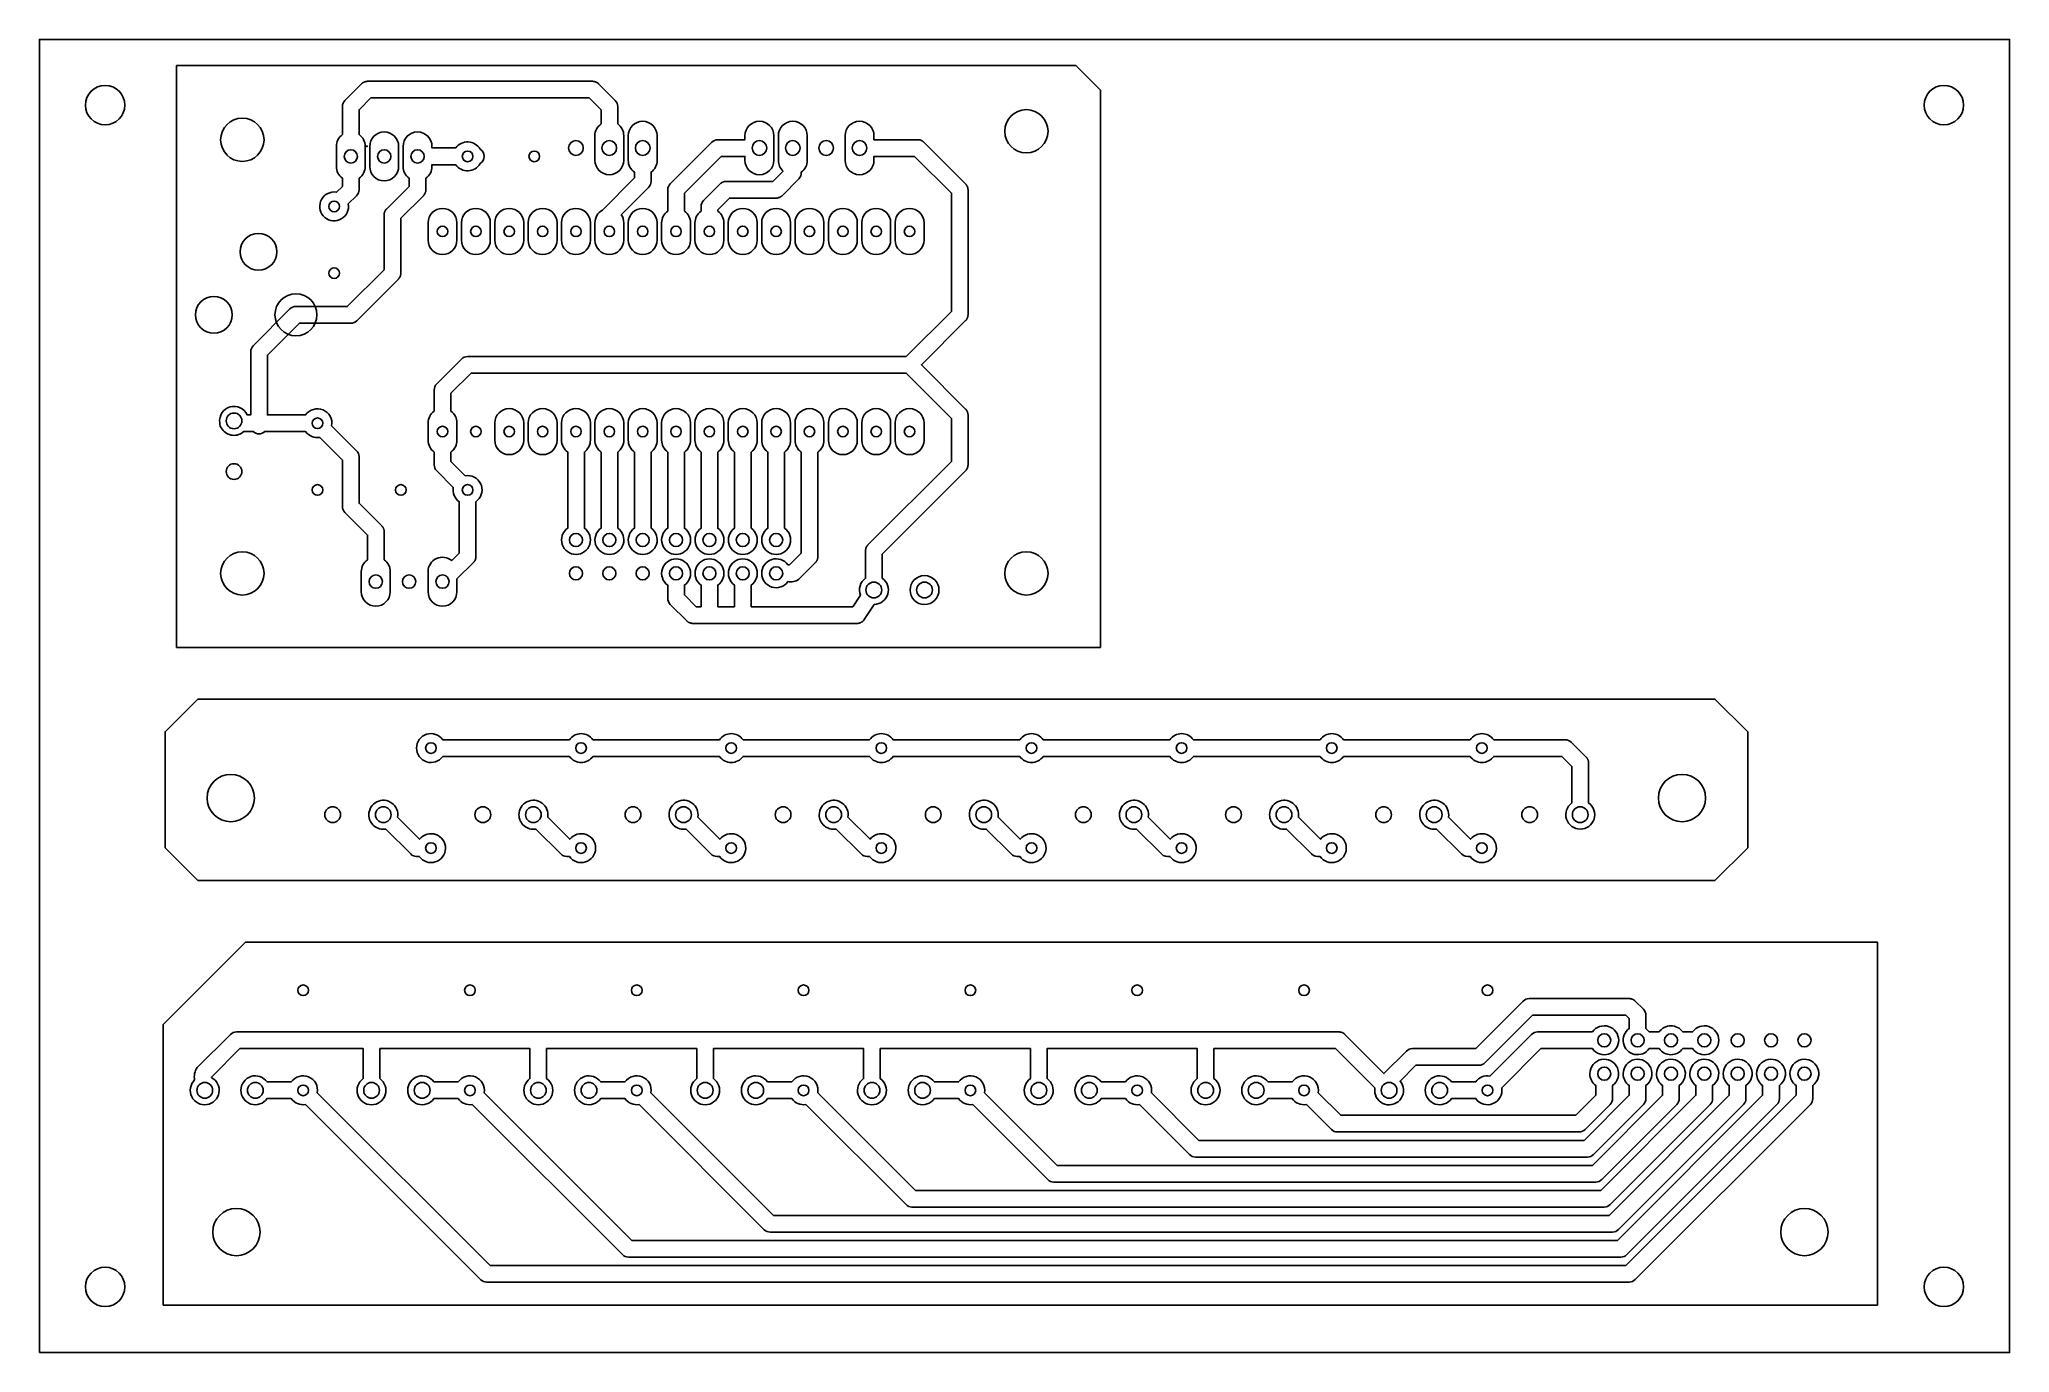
# Model space of a CAD drawing. Extents: x 0 to 150, y 0 to 100.
import ezdxf

# ---------------------------------------------------------------- set-up
doc = ezdxf.new("R2010")
doc.units = 0
for name, color, linetype in [('CUT', 30, 'CONTINUOUS'), ('DRILL_LASER', 132, 'CONTINUOUS'), ('DRILL_LDR', 132, 'CONTINUOUS'), ('DRILL_SHIELD', 4, 'CONTINUOUS'), ('EXTERNAL_BOARD', 7, 'CONTINUOUS'), ('MOUNT_HOLES', 1, 'CONTINUOUS'), ('ROUTES_LASER', 179, 'CONTINUOUS'), ('ROUTES_LDR', 7, 'CONTINUOUS'), ('ROUTES_SHIELD', 7, 'CONTINUOUS')]:
    doc.layers.add(name, color=color, linetype=linetype)

msp = doc.modelspace()

# ---------------------------------------------------------------- linework, layer by layer
at = {"layer": 'CUT'}
for points in [[(10.45, 98), (78.92, 98), (80.78, 96.14), (80.78, 53.7), (10.45, 53.7), (10.45, 98)], [(127.57, 35.95), (12.07, 35.95), (9.57, 38.45), (9.57, 47.28), (12.07, 49.77), (127.57, 49.77), (130.07, 47.28), (130.07, 38.45), (127.57, 35.95)], [(15.69, 31.25), (139.94, 31.25), (139.94, 3.62), (9.43, 3.62), (9.43, 24.99), (15.69, 31.25)]]:
    msp.add_lwpolyline(points, dxfattribs=at)
at = {"layer": 'DRILL_LASER', "extrusion": (0, 0, -1)}
for centre, radius in [((-29.81, 46.04), 0.406), ((-41.24, 46.04), 0.406), ((-52.67, 46.04), 0.406), ((-64.1, 46.04), 0.406), ((-75.53, 46.04), 0.406), ((-86.96, 46.04), 0.406), ((-98.39, 46.04), 0.406), ((-109.82, 46.04), 0.406), ((-22.33, 40.96), 0.6), ((-26.18, 40.96), 0.6), ((-33.76, 40.96), 0.6), ((-37.61, 40.96), 0.6), ((-45.19, 40.96), 0.6), ((-49.04, 40.96), 0.6), ((-56.62, 40.96), 0.6), ((-60.47, 40.96), 0.6), ((-68.05, 40.96), 0.6), ((-71.9, 40.96), 0.6), ((-79.48, 40.96), 0.6), ((-83.33, 40.96), 0.6), ((-90.91, 40.96), 0.6), ((-94.76, 40.96), 0.6), ((-102.34, 40.96), 0.6), ((-106.19, 40.96), 0.6), ((-113.46, 40.96), 0.6), ((-117.31, 40.96), 0.6), ((-29.81, 38.42), 0.406), ((-41.24, 38.42), 0.406), ((-52.67, 38.42), 0.406), ((-64.1, 38.42), 0.406), ((-75.53, 38.42), 0.406), ((-86.96, 38.42), 0.406), ((-98.39, 38.42), 0.406), ((-109.82, 38.42), 0.406)]:
    msp.add_circle(centre, radius, dxfattribs=at)
at = {"layer": 'DRILL_LDR', "extrusion": (0, 0, -1)}
for centre, radius in [((-20.08, 27.59), 0.406), ((-32.78, 27.59), 0.406), ((-45.48, 27.59), 0.406), ((-58.18, 27.59), 0.406), ((-70.88, 27.59), 0.406), ((-83.58, 27.59), 0.406), ((-96.28, 27.59), 0.406), ((-110.25, 27.59), 0.406), ((-119.14, 23.78), 0.5), ((-121.68, 23.78), 0.5), ((-124.22, 23.78), 0.5), ((-126.76, 23.78), 0.5), ((-129.3, 23.78), 0.5), ((-131.84, 23.78), 0.5), ((-134.38, 23.78), 0.5), ((-119.14, 21.24), 0.5), ((-121.68, 21.24), 0.5), ((-124.22, 21.24), 0.5), ((-126.76, 21.24), 0.5), ((-129.3, 21.24), 0.5), ((-131.84, 21.24), 0.5), ((-134.38, 21.24), 0.5), ((-12.59, 19.97), 0.6), ((-16.44, 19.97), 0.6), ((-20.08, 19.97), 0.406), ((-25.29, 19.97), 0.6), ((-29.14, 19.97), 0.6), ((-32.78, 19.97), 0.406), ((-37.99, 19.97), 0.6), ((-41.84, 19.97), 0.6), ((-45.48, 19.97), 0.406), ((-50.69, 19.97), 0.6), ((-54.54, 19.97), 0.6), ((-58.18, 19.97), 0.406), ((-63.39, 19.97), 0.6), ((-67.24, 19.97), 0.6), ((-70.88, 19.97), 0.406), ((-76.09, 19.97), 0.6), ((-79.94, 19.97), 0.6), ((-83.58, 19.97), 0.406), ((-88.79, 19.97), 0.6), ((-92.64, 19.97), 0.6), ((-96.28, 19.97), 0.406), ((-102.76, 19.97), 0.6), ((-106.61, 19.97), 0.6), ((-110.25, 19.97), 0.406)]:
    msp.add_circle(centre, radius, dxfattribs=at)
at = {"layer": 'DRILL_SHIELD', "extrusion": (0, 0, -1)}
for centre, radius in [((-23.71, 91.09), 0.508), ((-26.25, 91.09), 0.508), ((-28.79, 91.09), 0.508), ((-40.85, 91.73), 0.559), ((-43.39, 91.73), 0.559), ((-45.93, 91.73), 0.559), ((-54.82, 91.73), 0.559), ((-57.36, 91.73), 0.559), ((-59.9, 91.73), 0.559), ((-62.44, 91.73), 0.559), ((-32.6, 91.09), 0.406), ((-37.68, 91.09), 0.406), ((-22.44, 87.28), 0.406), ((-30.69, 85.38), 0.4), ((-33.23, 85.38), 0.4), ((-35.77, 85.38), 0.4), ((-38.31, 85.38), 0.4), ((-40.85, 85.38), 0.4), ((-43.39, 85.38), 0.4), ((-45.93, 85.38), 0.4), ((-48.47, 85.38), 0.4), ((-51.01, 85.38), 0.4), ((-53.55, 85.38), 0.4), ((-56.09, 85.38), 0.4), ((-58.63, 85.38), 0.4), ((-61.17, 85.38), 0.4), ((-63.71, 85.38), 0.4), ((-66.25, 85.38), 0.4), ((-16.68, 83.83), 1.4), ((-22.44, 82.2), 0.406), ((-13.28, 79.03), 1.4), ((-19.53, 79.03), 1.6), ((-14.82, 70.95), 0.6), ((-21.17, 70.77), 0.406), ((-30.69, 70.14), 0.4), ((-33.23, 70.14), 0.4), ((-35.77, 70.14), 0.4), ((-38.31, 70.14), 0.4), ((-40.85, 70.14), 0.4), ((-43.39, 70.14), 0.4), ((-45.93, 70.14), 0.4), ((-48.47, 70.14), 0.4), ((-51.01, 70.14), 0.4), ((-53.55, 70.14), 0.4), ((-56.09, 70.14), 0.4), ((-58.63, 70.14), 0.4), ((-61.17, 70.14), 0.4), ((-63.71, 70.14), 0.4), ((-66.25, 70.14), 0.4), ((-14.82, 67.09), 0.6), ((-21.17, 65.69), 0.406), ((-27.52, 65.69), 0.406), ((-32.6, 65.69), 0.406), ((-40.85, 61.88), 0.5), ((-43.39, 61.88), 0.5), ((-45.93, 61.88), 0.5), ((-48.47, 61.88), 0.5), ((-51.01, 61.88), 0.5), ((-53.55, 61.88), 0.5), ((-56.09, 61.88), 0.5), ((-25.61, 58.71), 0.508), ((-28.15, 58.71), 0.508), ((-30.69, 58.71), 0.508), ((-40.85, 59.34), 0.5), ((-43.39, 59.34), 0.5), ((-45.93, 59.34), 0.5), ((-48.47, 59.34), 0.5), ((-51.01, 59.34), 0.5), ((-53.55, 59.34), 0.5), ((-56.09, 59.34), 0.5), ((-63.53, 58.07), 0.6), ((-67.39, 58.07), 0.6)]:
    msp.add_circle(centre, radius, dxfattribs=at)
at = {"layer": 'EXTERNAL_BOARD'}
msp.add_lwpolyline([(0, 0), (150, 0), (150, 100), (0, 100), (0, 0)], dxfattribs=at)
for centre in [(5, 95), (145, 95), (5, 5), (145, 5)]:
    msp.add_circle(centre, 1.5, dxfattribs=at)
at = {"layer": 'MOUNT_HOLES'}
for centre, radius in [((75.14, 93), 1.65), ((15.45, 92.36), 1.65), ((15.45, 59.34), 1.65), ((75.14, 59.34), 1.65), ((14.57, 42.23), 1.8), ((125.06, 42.23), 1.8), ((15, 9.18), 1.8), ((134.38, 9.18), 1.8)]:
    msp.add_circle(centre, radius, dxfattribs=at)
at = {"layer": 'ROUTES_LASER'}
for points in [[(28.71, 46.04, -0.731494), (30.71, 46.67), (40.35, 46.67, -0.517698), (42.14, 46.67), (51.78, 46.67, -0.517698), (53.57, 46.67), (63.21, 46.67, -0.517698), (65, 46.67), (74.64, 46.67, -0.517698), (76.43, 46.67), (86.07, 46.67, -0.517698), (87.86, 46.67), (97.5, 46.67, -0.517698), (99.29, 46.67), (108.93, 46.67, -0.517698), (110.72, 46.67), (116.17, 46.67, -0.200876), (116.63, 46.48), (117.76, 45.35), (117.77, 45.34), (117.78, 45.33), (117.79, 45.32), (117.8, 45.31), (117.81, 45.3), (117.82, 45.28), (117.83, 45.27), (117.84, 45.26), (117.84, 45.25), (117.85, 45.23), (117.86, 45.22), (117.87, 45.21), (117.88, 45.19), (117.88, 45.18), (117.89, 45.17), (117.9, 45.15), (117.9, 45.14), (117.91, 45.12), (117.91, 45.11), (117.92, 45.09), (117.92, 45.08), (117.93, 45.06), (117.93, 45.05), (117.93, 45.03), (117.94, 45.01), (117.94, 45), (117.94, 44.98), (117.94, 44.97), (117.95, 44.95), (117.95, 44.93), (117.95, 44.92), (117.95, 41.86, -3.146783), (116.68, 41.86), (116.68, 44.64), (115.91, 45.4), (110.72, 45.4, -0.517698), (108.93, 45.4), (99.29, 45.4, -0.517698), (97.5, 45.4), (87.86, 45.4, -0.517698), (86.07, 45.4), (76.43, 45.4, -0.517698), (74.64, 45.4), (65, 45.4, -0.517698), (63.21, 45.4), (53.57, 45.4, -0.517698), (51.78, 45.4), (42.14, 45.4, -0.517698), (40.35, 45.4), (30.71, 45.4, -0.731494), (28.71, 46.04)], [(25.08, 40.96, -1.088847), (27.27, 40.77), (28.95, 39.09, -3.028701), (28.92, 37.78), (28.72, 37.78, -0.198885), (28.27, 37.97), (26.37, 39.87, -0.464939), (25.08, 40.96)], [(36.51, 40.96, -1.088847), (38.7, 40.77), (40.38, 39.09, -3.028701), (40.35, 37.78), (40.15, 37.78, -0.198885), (39.7, 37.97), (37.8, 39.87, -0.464939), (36.51, 40.96)], [(47.94, 40.96, -1.088847), (50.13, 40.77), (51.81, 39.09, -3.028701), (51.78, 37.78), (51.58, 37.78, -0.198885), (51.13, 37.97), (49.23, 39.87, -0.464939), (47.94, 40.96)], [(59.37, 40.96, -1.088847), (61.56, 40.77), (63.24, 39.09, -3.028701), (63.21, 37.78), (63.01, 37.78, -0.198885), (62.56, 37.97), (60.66, 39.87, -0.464939), (59.37, 40.96)], [(70.8, 40.96, -1.088847), (72.99, 40.77), (74.67, 39.09, -3.028701), (74.64, 37.78), (74.44, 37.78, -0.198885), (73.99, 37.97), (72.09, 39.87, -0.464939), (70.8, 40.96)], [(82.23, 40.96, -1.088847), (84.42, 40.77), (86.1, 39.09, -3.028718), (86.07, 37.78, -0.235087), (85.42, 37.97), (83.52, 39.87, -0.464939), (82.23, 40.96)], [(93.66, 40.96, -1.088847), (95.85, 40.77), (97.53, 39.09, -3.028718), (97.5, 37.78, -0.235087), (96.85, 37.97), (94.95, 39.87, -0.464939), (93.66, 40.96)], [(105.09, 40.96, -1.088847), (107.28, 40.77), (108.96, 39.09, -3.028718), (108.93, 37.78, -0.235087), (108.28, 37.97), (106.38, 39.87, -0.464939), (105.09, 40.96)]]:
    msp.add_lwpolyline(points, format="xyb", dxfattribs=at)
at = {"layer": 'ROUTES_LDR'}
for points in [[(113.42, 26.96), (121.06, 26.96), (121.07, 26.96), (121.08, 26.96), (121.1, 26.96), (121.11, 26.95), (121.13, 26.95), (121.14, 26.95), (121.16, 26.95), (121.17, 26.94), (121.19, 26.94), (121.2, 26.94), (121.22, 26.93), (121.23, 26.93), (121.25, 26.92), (121.26, 26.92), (121.28, 26.91), (121.29, 26.91), (121.31, 26.9), (121.32, 26.89), (121.34, 26.89), (121.35, 26.88), (121.36, 26.87), (121.38, 26.86), (121.39, 26.85), (121.41, 26.84), (121.42, 26.83), (121.43, 26.82), (121.44, 26.81), (121.46, 26.8), (121.47, 26.79), (121.48, 26.78), (121.49, 26.77), (122.13, 26.14, -0.198903), (122.31, 25.69), (122.31, 24.68), (122.57, 24.42), (123.32, 24.42, -0.517698), (125.11, 24.42), (125.86, 24.42, -3.146782), (125.86, 23.15), (125.11, 23.15, -0.517698), (123.32, 23.15), (122.57, 23.15, -1.186299), (121.04, 24.68), (121.04, 25.43), (120.78, 25.69), (113.68, 25.69), (110.06, 22.07, -0.200876), (109.61, 21.88), (104.79, 21.88), (103.6, 20.68, -1.430495), (101.66, 19.97), (101.67, 20.16), (98.69, 23.15), (89.42, 23.15), (89.42, 20.87, -3.146782), (88.15, 20.87), (88.15, 23.15), (76.72, 23.15), (76.72, 20.87, -3.146782), (75.45, 20.87), (75.45, 23.15), (64.02, 23.15), (64.02, 20.87, -3.146782), (62.75, 20.87), (62.75, 23.15), (51.32, 23.15), (51.32, 20.87, -3.146782), (50.05, 20.87), (50.05, 23.15), (38.62, 23.15), (38.62, 20.87, -3.146782), (37.35, 20.87), (37.35, 23.15), (25.92, 23.15), (25.92, 20.87, -3.146782), (24.65, 20.87), (24.65, 23.15), (15.26, 23.15), (13.09, 20.98), (13.09, 20.95, -3.104269), (11.82, 20.76, -0.204789), (12.01, 21.7), (14.55, 24.23, -0.198903), (15, 24.42), (88.66, 24.42), (98.96, 24.42), (98.98, 24.42), (98.99, 24.42), (99.01, 24.42), (99.02, 24.41), (99.04, 24.41), (99.05, 24.41), (99.06, 24.41), (99.08, 24.4), (99.09, 24.4), (99.11, 24.4), (99.12, 24.39), (99.14, 24.39), (99.15, 24.38), (99.17, 24.38), (99.18, 24.37), (99.2, 24.37), (99.21, 24.36), (99.23, 24.35), (99.24, 24.35), (99.26, 24.34), (99.27, 24.33), (99.28, 24.32), (99.3, 24.31), (99.31, 24.3), (99.33, 24.29), (99.34, 24.28), (99.35, 24.27), (99.36, 24.26), (99.38, 24.25), (99.39, 24.24), (99.4, 24.23), (102.37, 21.25), (104.08, 22.96, -0.198903), (104.53, 23.15), (109.35, 23.15), (112.97, 26.77, -0.198903), (113.42, 26.96)], [(118.24, 24.42, -3.146782), (118.24, 23.15), (114.32, 23.15), (111.33, 20.16, -0.798884), (109.35, 19.34), (107.51, 19.34, -3.146782), (107.51, 20.61), (109.35, 20.61, -0.289029), (110.43, 21.06), (113.61, 24.23, -0.198903), (114.06, 24.42), (118.24, 24.42)], [(133.28, 21.24, -1.643758), (135.01, 20.34), (135.01, 19.34, -0.198903), (134.83, 18.89), (121.49, 5.56, -0.200876), (121.04, 5.37), (34.05, 5.37, -0.198903), (33.6, 5.55), (20.26, 18.89, -0.289029), (19.18, 19.34), (17.34, 19.34, -3.146782), (17.34, 20.61), (19.18, 20.61, -0.798884), (21.16, 19.79), (34.31, 6.64), (120.78, 6.64), (133.74, 19.6), (133.74, 20.34, -0.243501), (133.28, 21.24)], [(130.74, 21.24, -1.643758), (132.47, 20.34), (132.47, 19.34, -0.198903), (132.29, 18.89), (120.86, 7.46, -0.200876), (120.41, 7.27), (44.84, 7.27, -0.198903), (44.39, 7.46), (32.96, 18.89, -0.289029), (31.88, 19.34), (30.04, 19.34, -3.146782), (30.04, 20.61), (31.88, 20.61, -0.798884), (33.86, 19.79), (45.1, 8.54), (120.14, 8.54), (131.2, 19.6), (131.2, 20.34, -0.243501), (130.74, 21.24)], [(128.2, 21.24, -1.643758), (129.93, 20.34), (129.93, 19.34, -0.198903), (129.75, 18.89), (120.22, 9.37, -0.200876), (119.77, 9.18), (55.64, 9.18, -0.198903), (55.19, 9.36), (45.66, 18.89, -0.289029), (44.58, 19.34), (42.74, 19.34, -3.146782), (42.74, 20.61), (44.58, 20.61, -0.798884), (46.56, 19.79), (55.9, 10.45), (119.51, 10.45), (128.66, 19.6), (128.66, 20.34, -0.243501), (128.2, 21.24)], [(125.66, 21.24, -1.643758), (127.39, 20.34), (127.39, 19.34, -0.198903), (127.21, 18.89), (119.59, 11.27, -0.200876), (119.14, 11.08), (66.43, 11.08, -0.198903), (65.98, 11.27), (58.36, 18.89, -0.289029), (57.28, 19.34), (55.44, 19.34, -3.146782), (55.44, 20.61), (57.28, 20.61, -0.798884), (59.26, 19.79), (66.69, 12.35), (118.87, 12.35), (126.12, 19.6), (126.12, 20.34, -0.243501), (125.66, 21.24)], [(123.12, 21.24, -1.643758), (124.85, 20.34), (124.85, 19.34, -0.198903), (124.67, 18.89), (118.95, 13.18, -0.200876), (118.5, 12.99), (77.23, 12.99, -0.198903), (76.78, 13.17), (71.06, 18.89, -0.289029), (69.98, 19.34), (68.14, 19.34, -3.146782), (68.14, 20.61), (69.98, 20.61, -0.798884), (71.96, 19.79), (77.49, 14.26), (118.24, 14.26), (123.58, 19.6), (123.58, 20.34, -0.243501), (123.12, 21.24)], [(120.58, 21.24, -1.643758), (122.31, 20.34), (122.31, 19.34, -0.198903), (122.13, 18.89), (118.32, 15.08, -0.200876), (117.87, 14.89), (88.02, 14.89, -0.198903), (87.57, 15.08), (83.76, 18.89, -0.289029), (82.68, 19.34), (80.84, 19.34, -3.146782), (80.84, 20.61), (82.68, 20.61, -0.798884), (84.66, 19.79), (88.28, 16.16), (117.6, 16.16), (121.04, 19.6), (121.04, 20.34, -0.243501), (120.58, 21.24)], [(118.04, 21.24, -1.643758), (119.77, 20.34), (119.77, 19.34, -0.198903), (119.59, 18.89), (117.68, 16.99, -0.200876), (117.23, 16.8), (98.82, 16.8, -0.198903), (98.37, 16.98), (96.46, 18.89, -0.289029), (95.38, 19.34), (93.54, 19.34, -3.146782), (93.54, 20.61), (95.38, 20.61, -0.798884), (97.36, 19.79), (99.08, 18.07), (116.97, 18.07), (118.5, 19.6), (118.5, 20.34, -0.243501), (118.04, 21.24)]]:
    msp.add_lwpolyline(points, format="xyb", dxfattribs=at)
at = {"layer": 'ROUTES_SHIELD'}
for points in [[(44.49, 92.67), (44.49, 90.79, -1), (42.29, 90.79), (42.29, 92.67, -0.243501), (42.76, 93.56), (42.76, 94.64), (41.86, 95.54), (25.24, 95.54), (24.34, 94.64), (24.34, 92.75, -0.240413), (24.81, 91.87), (24.96, 91.87), (24.96, 91.85), (24.81, 91.85), (24.81, 90.33, -0.243501), (24.34, 89.43), (24.34, 88.55, -0.200876), (24.15, 88.1), (23.52, 87.47, -2.737891), (22.44, 88.38), (22.62, 88.36), (23.07, 88.81), (23.07, 89.43, -0.243504), (22.61, 90.33), (22.61, 91.85, -0.243531), (23.07, 92.75), (23.07, 94.9, -0.200876), (23.26, 95.35), (24.52, 96.62), (24.54, 96.63), (24.55, 96.64), (24.56, 96.65), (24.57, 96.66), (24.59, 96.67), (24.6, 96.68), (24.61, 96.69), (24.63, 96.7), (24.64, 96.71), (24.65, 96.72), (24.67, 96.73), (24.68, 96.73), (24.7, 96.74), (24.71, 96.75), (24.73, 96.75), (24.74, 96.76), (24.76, 96.77), (24.77, 96.77), (24.79, 96.78), (24.8, 96.78), (24.82, 96.78), (24.83, 96.79), (24.84, 96.79), (24.86, 96.79), (24.87, 96.8), (24.89, 96.8), (24.9, 96.8), (24.92, 96.8), (24.93, 96.8), (24.95, 96.8), (24.96, 96.81), (42.12, 96.81), (42.14, 96.81), (42.15, 96.8), (42.17, 96.8), (42.19, 96.8), (42.2, 96.8), (42.22, 96.8), (42.24, 96.8), (42.25, 96.79), (42.27, 96.79), (42.28, 96.78), (42.3, 96.78), (42.31, 96.78), (42.33, 96.77), (42.34, 96.77), (42.36, 96.76), (42.37, 96.75), (42.39, 96.75), (42.4, 96.74), (42.42, 96.73), (42.43, 96.73), (42.44, 96.72), (42.46, 96.71), (42.47, 96.7), (42.48, 96.69), (42.49, 96.69), (42.51, 96.68), (42.52, 96.67), (42.53, 96.66), (42.54, 96.65), (42.55, 96.64), (42.56, 96.63), (42.57, 96.62), (43.84, 95.35, -0.200876), (44.03, 94.9), (44.03, 93.56, -0.243501), (44.49, 92.67)], [(63.54, 92.36), (66.9, 92.36), (66.92, 92.36), (66.94, 92.36), (66.95, 92.36), (66.97, 92.36), (66.98, 92.35), (67, 92.35), (67.02, 92.35), (67.03, 92.34), (67.05, 92.34), (67.06, 92.34), (67.08, 92.33), (67.09, 92.33), (67.11, 92.32), (67.12, 92.31), (67.14, 92.31), (67.15, 92.3), (67.17, 92.3), (67.18, 92.29), (67.19, 92.28), (67.21, 92.27), (67.22, 92.27), (67.23, 92.26), (67.25, 92.25), (67.26, 92.24), (67.27, 92.23), (67.28, 92.22), (67.29, 92.21), (67.3, 92.2), (67.31, 92.19), (67.33, 92.18), (67.34, 92.17), (70.51, 89), (70.52, 88.99), (70.53, 88.98), (70.54, 88.97), (70.55, 88.96), (70.56, 88.95), (70.57, 88.93), (70.58, 88.92), (70.58, 88.91), (70.59, 88.9), (70.6, 88.88), (70.61, 88.87), (70.62, 88.86), (70.62, 88.84), (70.63, 88.83), (70.64, 88.82), (70.64, 88.8), (70.65, 88.79), (70.66, 88.77), (70.66, 88.76), (70.67, 88.74), (70.67, 88.73), (70.68, 88.71), (70.68, 88.7), (70.68, 88.68), (70.69, 88.66), (70.69, 88.65), (70.69, 88.63), (70.69, 88.62), (70.69, 88.6), (70.7, 88.58), (70.7, 88.57), (70.7, 79.03), (70.7, 79.01), (70.7, 78.99), (70.69, 78.98), (70.69, 78.96), (70.69, 78.94), (70.69, 78.93), (70.69, 78.91), (70.68, 78.9), (70.68, 78.88), (70.68, 78.86), (70.67, 78.85), (70.67, 78.83), (70.66, 78.82), (70.66, 78.8), (70.65, 78.79), (70.64, 78.77), (70.64, 78.76), (70.63, 78.74), (70.62, 78.73), (70.62, 78.72), (70.61, 78.7), (70.6, 78.69), (70.59, 78.68), (70.58, 78.67), (70.58, 78.65), (70.57, 78.64), (70.56, 78.63), (70.55, 78.62), (70.54, 78.61), (70.53, 78.6), (70.52, 78.59), (67.15, 75.22), (70.51, 71.85), (70.52, 71.84), (70.53, 71.83), (70.54, 71.82), (70.55, 71.81), (70.56, 71.8), (70.57, 71.79), (70.58, 71.78), (70.58, 71.77), (70.59, 71.75), (70.6, 71.74), (70.61, 71.73), (70.62, 71.71), (70.62, 71.7), (70.63, 71.69), (70.64, 71.67), (70.64, 71.66), (70.65, 71.64), (70.66, 71.63), (70.66, 71.61), (70.67, 71.6), (70.67, 71.58), (70.68, 71.57), (70.68, 71.55), (70.68, 71.54), (70.69, 71.52), (70.69, 71.5), (70.69, 71.49), (70.69, 71.47), (70.69, 71.45), (70.7, 71.44), (70.7, 71.42), (70.7, 67.6), (70.7, 67.58), (70.7, 67.57), (70.69, 67.55), (70.69, 67.54), (70.69, 67.52), (70.69, 67.51), (70.69, 67.49), (70.69, 67.48), (70.68, 67.46), (70.68, 67.45), (70.68, 67.43), (70.67, 67.42), (70.67, 67.4), (70.66, 67.39), (70.66, 67.37), (70.65, 67.36), (70.64, 67.34), (70.64, 67.33), (70.63, 67.32), (70.62, 67.3), (70.62, 67.29), (70.61, 67.27), (70.6, 67.26), (70.59, 67.25), (70.58, 67.23), (70.57, 67.22), (70.56, 67.2), (70.55, 67.19), (70.54, 67.18), (70.53, 67.17), (70.52, 67.15), (64.17, 60.8), (64.17, 58.97, -0.721096), (63.56, 56.97), (62.8, 55.83), (62.79, 55.81), (62.78, 55.8), (62.77, 55.78), (62.76, 55.76), (62.74, 55.75), (62.73, 55.73), (62.71, 55.72), (62.7, 55.7), (62.68, 55.69), (62.67, 55.67), (62.65, 55.66), (62.63, 55.65), (62.62, 55.64), (62.6, 55.63), (62.58, 55.62), (62.56, 55.61), (62.54, 55.6), (62.53, 55.59), (62.51, 55.58), (62.49, 55.57), (62.47, 55.56), (62.45, 55.56), (62.43, 55.55), (62.41, 55.55), (62.39, 55.54), (62.37, 55.54), (62.36, 55.54), (62.34, 55.53), (62.32, 55.53), (62.3, 55.53), (62.28, 55.53), (53.58, 55.53), (53.52, 55.53, -0.000127), (51.04, 55.53), (50.98, 55.53), (49.72, 55.53), (49.71, 55.53), (49.69, 55.53), (49.68, 55.53), (49.66, 55.54), (49.64, 55.54), (49.63, 55.54), (49.61, 55.54), (49.6, 55.55), (49.58, 55.55), (49.56, 55.56), (49.55, 55.56), (49.53, 55.57), (49.52, 55.57), (49.5, 55.58), (49.49, 55.58), (49.47, 55.59), (49.46, 55.6), (49.45, 55.6), (49.43, 55.61), (49.42, 55.62), (49.41, 55.63), (49.39, 55.63), (49.38, 55.64), (49.37, 55.65), (49.36, 55.66), (49.35, 55.67), (49.33, 55.68), (49.32, 55.69), (49.31, 55.7), (49.3, 55.71), (49.29, 55.72), (48.03, 56.98, -0.200876), (47.84, 57.44), (47.84, 58.44, -3.146782), (49.11, 58.44), (49.11, 57.7), (50, 56.8), (50.38, 56.8), (50.38, 58.44, -3.146715), (51.65, 58.44), (51.65, 56.8), (52.92, 56.8), (52.92, 58.44, -3.14683), (54.19, 58.44), (54.19, 56.8), (61.92, 56.8), (62.51, 57.68, -0.343307), (62.9, 58.97), (62.9, 61.08), (62.9, 61.1), (62.9, 61.12), (62.9, 61.13), (62.9, 61.15), (62.91, 61.17), (62.91, 61.18), (62.91, 61.2), (62.92, 61.21), (62.92, 61.23), (62.92, 61.24), (62.93, 61.26), (62.93, 61.28), (62.94, 61.29), (62.94, 61.31), (62.95, 61.32), (62.96, 61.33), (62.96, 61.35), (62.97, 61.36), (62.98, 61.38), (62.99, 61.39), (62.99, 61.4), (63, 61.41), (63.01, 61.43), (63.02, 61.44), (63.03, 61.45), (63.04, 61.46), (63.05, 61.47), (63.06, 61.49), (63.07, 61.5), (63.07, 61.51), (63.08, 61.52), (69.43, 67.86), (69.43, 71.14), (65.99, 74.58), (32.86, 74.58), (31.33, 73.05), (31.33, 71.69, -0.243501), (31.79, 70.79), (31.79, 69.48, -0.243501), (31.33, 68.58), (31.33, 67.86), (32.41, 66.77), (32.6, 66.79, -0.731497), (33.23, 64.79), (33.23, 60.6), (33.23, 60.58), (33.23, 60.57), (33.23, 60.55), (33.23, 60.54), (33.23, 60.52), (33.22, 60.51), (33.22, 60.49), (33.22, 60.48), (33.21, 60.46), (33.21, 60.45), (33.21, 60.43), (33.2, 60.42), (33.2, 60.4), (33.19, 60.39), (33.19, 60.37), (33.18, 60.36), (33.17, 60.35), (33.17, 60.33), (33.16, 60.32), (33.15, 60.3), (33.14, 60.29), (33.13, 60.27), (33.13, 60.26), (33.12, 60.25), (33.11, 60.23), (33.1, 60.22), (33.09, 60.21), (33.08, 60.19), (33.07, 60.18), (33.05, 60.17), (33.04, 60.16), (31.79, 58.91), (31.79, 57.94, -1), (29.59, 57.94), (29.59, 59.47, -0.636975), (31.4, 60.31), (31.96, 60.87), (31.96, 64.79, -0.289029), (31.51, 65.88), (30.25, 67.14, -0.200876), (30.06, 67.6), (30.06, 68.58, -0.243501), (29.59, 69.48), (29.59, 70.79, -0.243526), (30.06, 71.69), (30.06, 73.31, -0.200876), (30.25, 73.76), (32.14, 75.66, -0.200876), (32.6, 75.85), (65.99, 75.85), (69.43, 79.29), (69.43, 88.29), (66.62, 91.09), (63.54, 91.09), (63.54, 90.79, -1), (61.34, 90.79), (61.34, 92.67, -1), (63.54, 92.67), (63.54, 92.36)], [(47.03, 92.67), (47.03, 90.79, -0.243501), (46.57, 89.89), (46.57, 89.19, -0.200876), (46.38, 88.73), (44.3, 86.65, -0.151932), (44.49, 86.03), (44.49, 84.72, -1), (42.29, 84.72), (42.29, 86.03, -0.273028), (42.86, 86.99), (45.3, 89.45), (45.3, 89.89, -0.243501), (44.83, 90.79), (44.83, 92.67, -1), (47.03, 92.67)], [(55.92, 92.67), (55.92, 90.79, -1), (53.72, 90.79), (53.72, 91.09), (51.91, 91.09), (49.11, 88.29), (49.11, 86.93, -0.243502), (49.57, 86.03), (49.57, 84.72, -1), (47.37, 84.72), (47.37, 86.03, -0.243501), (47.84, 86.93), (47.84, 88.55, -0.200876), (48.03, 89), (51.19, 92.17, -0.200876), (51.65, 92.36), (53.72, 92.36), (53.72, 92.67, -1), (55.92, 92.67)], [(58.46, 92.67), (58.46, 90.79, -0.243504), (58, 89.89, -0.220167), (57.81, 89.37), (56.54, 88.1), (56.53, 88.09), (56.52, 88.08), (56.51, 88.07), (56.5, 88.06), (56.49, 88.05), (56.48, 88.04), (56.46, 88.04), (56.45, 88.03), (56.44, 88.02), (56.43, 88.01), (56.41, 88), (56.4, 88), (56.39, 87.99), (56.37, 87.98), (56.36, 87.97), (56.34, 87.97), (56.33, 87.96), (56.31, 87.96), (56.3, 87.95), (56.28, 87.95), (56.27, 87.94), (56.25, 87.94), (56.24, 87.93), (56.22, 87.93), (56.21, 87.93), (56.19, 87.92), (56.17, 87.92), (56.16, 87.92), (56.14, 87.92), (56.12, 87.92), (56.11, 87.92), (52.54, 87.92), (51.65, 87.02), (51.65, 86.93, -0.243501), (52.11, 86.03), (52.11, 84.72, -1), (49.91, 84.72), (49.91, 86.03, -0.243501), (50.38, 86.93), (50.38, 87.28, -0.200876), (50.57, 87.73), (51.83, 89), (51.84, 89.01), (51.85, 89.02), (51.86, 89.03), (51.87, 89.04), (51.89, 89.05), (51.9, 89.06), (51.91, 89.07), (51.92, 89.07), (51.93, 89.08), (51.95, 89.09), (51.96, 89.1), (51.97, 89.11), (51.99, 89.11), (52, 89.12), (52.01, 89.13), (52.03, 89.13), (52.04, 89.14), (52.06, 89.15), (52.07, 89.15), (52.09, 89.16), (52.1, 89.16), (52.12, 89.16), (52.14, 89.17), (52.15, 89.17), (52.17, 89.18), (52.18, 89.18), (52.2, 89.18), (52.22, 89.18), (52.23, 89.18), (52.25, 89.18), (52.26, 89.19), (55.83, 89.19), (56.62, 89.97, -0.210167), (56.26, 90.79), (56.26, 92.67, -1), (58.46, 92.67)], [(33.55, 91.64, -0.57704), (33.55, 90.54, -0.547225), (31.7, 90.46), (29.89, 90.46), (29.89, 90.33, -0.243509), (29.42, 89.43), (29.42, 88.53), (29.42, 88.52), (29.42, 88.5), (29.42, 88.48), (29.42, 88.47), (29.41, 88.45), (29.41, 88.44), (29.41, 88.42), (29.4, 88.4), (29.4, 88.39), (29.4, 88.37), (29.39, 88.36), (29.39, 88.34), (29.38, 88.33), (29.38, 88.31), (29.37, 88.3), (29.36, 88.28), (29.36, 88.27), (29.35, 88.26), (29.34, 88.24), (29.33, 88.23), (29.33, 88.22), (29.32, 88.2), (29.31, 88.19), (29.3, 88.18), (29.29, 88.17), (29.28, 88.15), (29.27, 88.14), (29.26, 88.13), (29.26, 88.12), (29.25, 88.11), (29.24, 88.1), (27.52, 86.38), (27.52, 82.18), (27.52, 82.17), (27.51, 82.15), (27.51, 82.13), (27.51, 82.12), (27.51, 82.1), (27.51, 82.09), (27.5, 82.07), (27.5, 82.05), (27.5, 82.04), (27.49, 82.02), (27.49, 82.01), (27.48, 81.99), (27.48, 81.98), (27.47, 81.96), (27.46, 81.95), (27.46, 81.93), (27.45, 81.92), (27.44, 81.91), (27.44, 81.89), (27.43, 81.88), (27.42, 81.87), (27.41, 81.85), (27.4, 81.84), (27.4, 81.83), (27.39, 81.82), (27.38, 81.8), (27.37, 81.79), (27.36, 81.78), (27.35, 81.77), (27.34, 81.76), (27.33, 81.75), (24.16, 78.58, -0.200876), (23.71, 78.39), (19.79, 78.39), (17.36, 75.96), (17.36, 71.41), (20.27, 71.41, -0.798889), (22.25, 70.58), (24.15, 68.68, -0.200876), (24.34, 68.23), (24.34, 64.68), (26.06, 62.96), (26.07, 62.95), (26.08, 62.94), (26.09, 62.93), (26.1, 62.92), (26.11, 62.91), (26.12, 62.9), (26.13, 62.89), (26.13, 62.88), (26.14, 62.86), (26.15, 62.85), (26.16, 62.84), (26.17, 62.82), (26.17, 62.81), (26.18, 62.8), (26.19, 62.78), (26.19, 62.77), (26.2, 62.75), (26.21, 62.74), (26.21, 62.72), (26.22, 62.71), (26.22, 62.69), (26.23, 62.68), (26.23, 62.66), (26.23, 62.65), (26.24, 62.63), (26.24, 62.61), (26.24, 62.6), (26.24, 62.58), (26.24, 62.56), (26.25, 62.55), (26.25, 62.53), (26.25, 60.37, -0.243502), (26.71, 59.47), (26.71, 57.94, -1), (24.51, 57.94), (24.51, 59.47, -0.243501), (24.98, 60.37), (24.98, 62.25), (23.26, 63.97, -0.200876), (23.07, 64.42), (23.07, 67.97), (21.35, 69.69, -0.28903), (20.27, 70.14), (17.16, 70.14, -0.403566), (16.28, 70.14), (15.56, 70.14, -0.451374), (13.92, 70.31, -0.218687), (13.73, 70.81, -0.859762), (15.82, 71.41), (16.09, 71.41), (16.09, 76.22, -0.200876), (16.28, 76.67), (19.07, 79.47, -0.200876), (19.53, 79.66), (23.44, 79.66), (26.25, 82.46), (26.25, 86.66), (26.25, 86.68), (26.25, 86.69), (26.25, 86.71), (26.25, 86.73), (26.25, 86.74), (26.26, 86.76), (26.26, 86.78), (26.26, 86.79), (26.27, 86.81), (26.27, 86.82), (26.28, 86.84), (26.28, 86.85), (26.29, 86.87), (26.29, 86.88), (26.3, 86.9), (26.31, 86.91), (26.31, 86.93), (26.32, 86.94), (26.33, 86.95), (26.33, 86.97), (26.34, 86.98), (26.35, 86.99), (26.36, 87.01), (26.37, 87.02), (26.38, 87.03), (26.38, 87.04), (26.39, 87.05), (26.4, 87.06), (26.41, 87.07), (26.42, 87.08), (28.15, 88.81), (28.15, 89.43, -0.243499), (27.69, 90.33), (27.69, 91.85, -1), (29.89, 91.85), (29.89, 91.73), (31.7, 91.73, -0.547232), (33.55, 91.64)], [(27.35, 91.85), (27.35, 90.33, -1), (25.15, 90.33), (25.15, 91.85, -1), (27.35, 91.85)], [(31.79, 86.03), (31.79, 84.72, -1), (29.59, 84.72), (29.59, 86.03, -1), (31.79, 86.03)], [(34.33, 86.03), (34.33, 84.72, -1), (32.13, 84.72), (32.13, 86.03, -1), (34.33, 86.03)], [(36.87, 86.03), (36.87, 84.72, -1), (34.67, 84.72), (34.67, 86.03, -1), (36.87, 86.03)], [(39.41, 86.03), (39.41, 84.72, -1), (37.21, 84.72), (37.21, 86.03, -1), (39.41, 86.03)], [(41.95, 86.03), (41.95, 84.72, -1), (39.75, 84.72), (39.75, 86.03, -1), (41.95, 86.03)], [(47.03, 86.03), (47.03, 84.72, -1), (44.83, 84.72), (44.83, 86.03, -1), (47.03, 86.03)], [(54.65, 86.03), (54.65, 84.72, -1), (52.45, 84.72), (52.45, 86.03, -1), (54.65, 86.03)], [(57.19, 86.03), (57.19, 84.72, -1), (54.99, 84.72), (54.99, 86.03, -1), (57.19, 86.03)], [(59.73, 86.03), (59.73, 84.72, -1), (57.53, 84.72), (57.53, 86.03, -1), (59.73, 86.03)], [(62.27, 86.03), (62.27, 84.72, -1), (60.07, 84.72), (60.07, 86.03, -1), (62.27, 86.03)], [(64.81, 86.03), (64.81, 84.72, -1), (62.61, 84.72), (62.61, 86.03, -1), (64.81, 86.03)], [(67.35, 86.03), (67.35, 84.72, -1), (65.15, 84.72), (65.15, 86.03, -1), (67.35, 86.03)], [(36.87, 70.79), (36.87, 69.48, -1), (34.67, 69.48), (34.67, 70.79, -1), (36.87, 70.79)], [(39.41, 70.79), (39.41, 69.48, -1), (37.21, 69.48), (37.21, 70.79, -1), (39.41, 70.79)], [(41.95, 70.79), (41.95, 69.48, -0.243501), (41.49, 68.58), (41.49, 62.78, -3.146782), (40.22, 62.78), (40.22, 68.58, -0.243501), (39.75, 69.48), (39.75, 70.79, -1), (41.95, 70.79)], [(44.03, 62.78, -3.146782), (42.76, 62.78), (42.76, 68.58, -0.243501), (42.29, 69.48), (42.29, 70.79, -1), (44.49, 70.79), (44.49, 69.48, -0.243501), (44.03, 68.58), (44.03, 62.78)], [(46.57, 62.78, -3.146782), (45.3, 62.78), (45.3, 68.58, -0.243501), (44.83, 69.48), (44.83, 70.79, -1), (47.03, 70.79), (47.03, 69.48, -0.243501), (46.57, 68.58), (46.57, 62.78)], [(49.57, 70.79), (49.57, 69.48, -0.243501), (49.11, 68.58), (49.11, 62.78, -3.146782), (47.84, 62.78), (47.84, 68.58, -0.243501), (47.37, 69.48), (47.37, 70.79, -1), (49.57, 70.79)], [(52.11, 70.79), (52.11, 69.48, -0.243501), (51.65, 68.58), (51.65, 62.78, -3.146782), (50.38, 62.78), (50.38, 68.58, -0.243501), (49.91, 69.48), (49.91, 70.79, -1), (52.11, 70.79)], [(54.19, 62.78, -3.146782), (52.92, 62.78), (52.92, 68.58, -0.243501), (52.45, 69.48), (52.45, 70.79, -1), (54.65, 70.79), (54.65, 69.48, -0.243501), (54.19, 68.58), (54.19, 62.78)], [(59.73, 70.79), (59.73, 69.48, -0.243501), (59.27, 68.58), (59.27, 60.59), (59.27, 60.58), (59.26, 60.56), (59.26, 60.54), (59.26, 60.53), (59.26, 60.51), (59.26, 60.5), (59.25, 60.48), (59.25, 60.46), (59.25, 60.45), (59.24, 60.43), (59.24, 60.42), (59.23, 60.4), (59.23, 60.39), (59.22, 60.37), (59.21, 60.36), (59.21, 60.34), (59.2, 60.33), (59.19, 60.32), (59.19, 60.3), (59.18, 60.29), (59.17, 60.28), (59.16, 60.26), (59.15, 60.25), (59.15, 60.24), (59.14, 60.23), (59.13, 60.21), (59.12, 60.2), (59.11, 60.19), (59.1, 60.18), (59.09, 60.17), (59.08, 60.16), (57.81, 58.89, -0.222221), (56.99, 58.71, -3.146796), (56.99, 59.98), (57.1, 59.98), (58, 60.87), (58, 68.58, -0.243501), (57.53, 69.48), (57.53, 70.79, -1), (59.73, 70.79)], [(56.73, 62.78, -3.146782), (55.46, 62.78), (55.46, 68.58, -0.243501), (54.99, 69.48), (54.99, 70.79, -1), (57.19, 70.79), (57.19, 69.48, -0.243501), (56.73, 68.58), (56.73, 62.78)], [(62.27, 70.79), (62.27, 69.48, -1), (60.07, 69.48), (60.07, 70.79, -1), (62.27, 70.79)], [(64.81, 70.79), (64.81, 69.48, -1), (62.61, 69.48), (62.61, 70.79, -1), (64.81, 70.79)], [(67.35, 70.79), (67.35, 69.48, -1), (65.15, 69.48), (65.15, 70.79, -1), (67.35, 70.79)]]:
    msp.add_lwpolyline(points, format="xyb", dxfattribs=at)
at = {"layer": 'ROUTES_SHIELD', "extrusion": (0, 0, -1)}
msp.add_circle((-67.39, 58.07), 1.1, dxfattribs=at)

doc.saveas('drawing.dxf')
